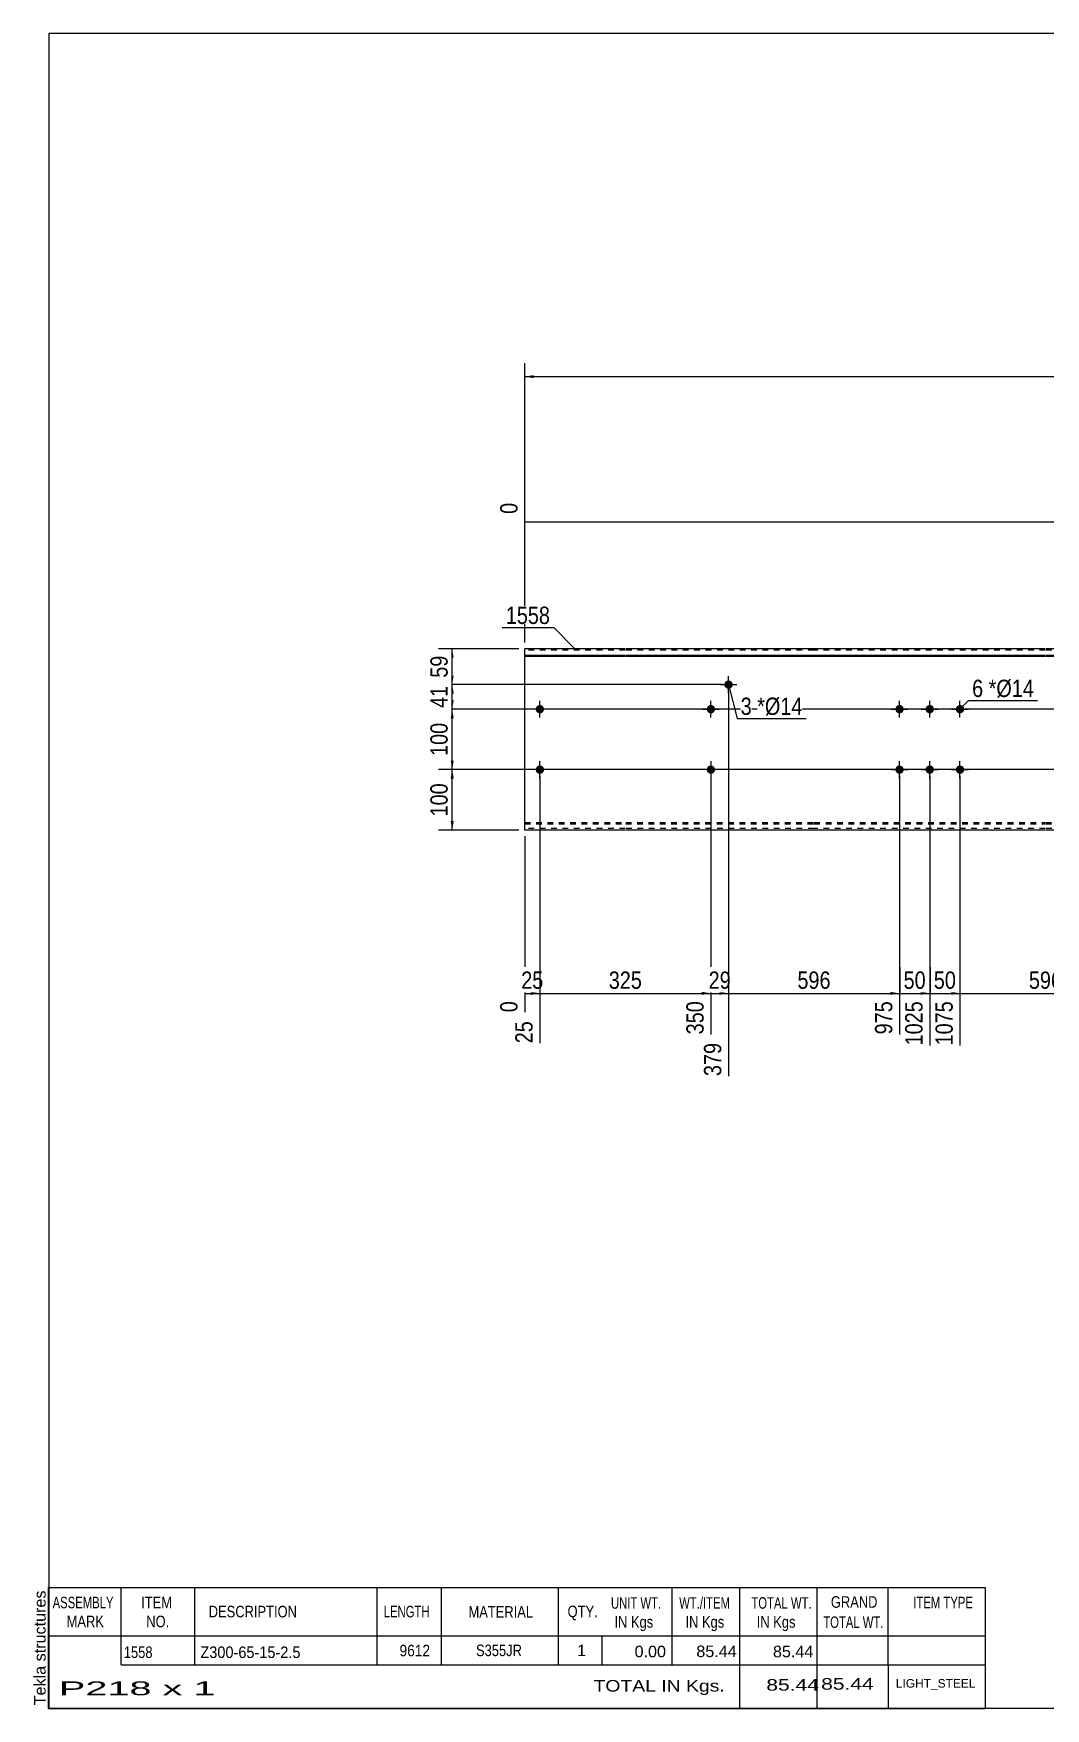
# Model space of a CAD drawing. Header units: millimetres. Extents: x -81 to 321, y -160 to 117.
# Drawn here: x -81.3 to 86.1, y -160.3 to 116.8 of the extents above; entities that cross this region are included whole.
import ezdxf

# ---------------------------------------------------------------- set-up
doc = ezdxf.new("R2010")
doc.units = ezdxf.units.MM
doc.linetypes.add('DXK_LINE_DOT1', pattern=[1.8814, 0.9407, -0.9407])
doc.styles.add('Arial', font='ARIAL.TTF', dxfattribs={"height": 0.2})
doc.styles.add('Arial Narrow', font='ARIALN.TTF', dxfattribs={"height": 0.2})

# ---------------------------------------------------------------- blocks, each defined once
blk = doc.blocks.new('Unknown-627192109-2045')
at = {"color": 5, "linetype": 'Continuous'}
for p, q in [((321.25, 116.75), (-78.75, 116.75)), ((-78.75, 116.75), (-78.75, -160.25)), ((321.25, -160.25), (321.25, 116.75)), ((-78.75, -160.25), (321.25, -160.25))]:
    blk.add_line(p, q, dxfattribs=at)
at = {"color": 174, "linetype": 'Continuous', "style": 'Arial'}
blk.add_text('Tekla structures', height=1.9102, rotation=90, dxfattribs=at).set_placement((-79.25, -159.75))
blk = doc.blocks.new('Part-627192109-1218 - 1203')
at = {"color": 2, "linetype": 'Continuous'}
for p, q in [((0, -15), (0, 15)), ((16.6, 15), (0, 15)), ((0, 13.94), (16.6, 13.94)), ((47.8, 15), (16.7, 15)), ((16.7, 13.94), (47.8, 13.94)), ((86.1, 15), (47.9, 15)), ((47.9, 13.94), (86.1, 13.94)), ((117.3, 15), (86.2, 15)), ((86.2, 13.94), (117.3, 13.94)), ((145.6, 15), (117.4, 15)), ((117.4, 13.94), (145.6, 13.94)), ((173.1, 15), (145.7, 15)), ((145.7, 13.94), (173.1, 13.94)), ((204.87, 15), (173.2, 15)), ((173.2, 13.94), (204.87, 13.94)), ((243.16, 15), (204.97, 15)), ((204.97, 13.94), (243.16, 13.94)), ((256.26, 15), (243.26, 15)), ((243.26, 13.94), (256.26, 13.94)), ((256.26, 15), (256.26, 13.94)), ((256.26, 13.94), (256.26, -15)), ((0, 13.76), (16.6, 13.76)), ((16.7, 13.76), (47.8, 13.76)), ((47.9, 13.76), (86.1, 13.76)), ((86.2, 13.76), (117.3, 13.76)), ((117.4, 13.76), (145.6, 13.76)), ((145.7, 13.76), (173.1, 13.76)), ((173.2, 13.76), (204.87, 13.76)), ((204.97, 13.76), (243.16, 13.76)), ((243.26, 13.76), (256.26, 13.76)), ((16.6, -15), (0, -15)), ((47.8, -15), (16.7, -15)), ((86.1, -15), (47.9, -15)), ((117.3, -15), (86.2, -15)), ((145.6, -15), (117.4, -15)), ((173.1, -15), (145.7, -15)), ((204.87, -15), (173.2, -15)), ((243.16, -15), (204.97, -15)), ((256.26, -15), (243.26, -15))]:
    blk.add_line(p, q, dxfattribs=at)
at = {"color": 7, "linetype": 'DXK_LINE_DOT1'}
for p, q in [((16.6, 14.75), (0, 14.75)), ((47.8, 14.75), (16.7, 14.75)), ((86.1, 14.75), (47.9, 14.75)), ((117.3, 14.75), (86.2, 14.75)), ((145.6, 14.75), (117.4, 14.75)), ((173.1, 14.75), (145.7, 14.75)), ((204.87, 14.75), (173.2, 14.75)), ((243.16, 14.75), (204.97, 14.75)), ((256.26, 14.75), (243.26, 14.75)), ((0, -13.76), (16.6, -13.76)), ((16.7, -13.76), (47.8, -13.76)), ((47.9, -13.76), (86.1, -13.76)), ((86.2, -13.76), (117.3, -13.76)), ((117.4, -13.76), (145.6, -13.76)), ((145.7, -13.76), (173.1, -13.76)), ((173.2, -13.76), (204.87, -13.76)), ((204.97, -13.76), (243.16, -13.76)), ((243.26, -13.76), (256.26, -13.76)), ((0, -13.94), (16.6, -13.94)), ((16.6, -14.75), (0, -14.75)), ((16.7, -13.94), (47.8, -13.94)), ((47.8, -14.75), (16.7, -14.75)), ((47.9, -13.94), (86.1, -13.94)), ((86.1, -14.75), (47.9, -14.75)), ((86.2, -13.94), (117.3, -13.94)), ((117.3, -14.75), (86.2, -14.75)), ((117.4, -13.94), (145.6, -13.94)), ((145.6, -14.75), (117.4, -14.75)), ((145.7, -13.94), (173.1, -13.94)), ((173.1, -14.75), (145.7, -14.75)), ((173.2, -13.94), (204.87, -13.94)), ((204.87, -14.75), (173.2, -14.75)), ((204.97, -13.94), (243.16, -13.94)), ((243.16, -14.75), (204.97, -14.75)), ((243.26, -13.94), (256.26, -13.94)), ((256.26, -14.75), (243.26, -14.75))]:
    blk.add_line(p, q, dxfattribs=at)
blk = doc.blocks.new('Bolt-627192109-1221 - 1203')
at = {"linetype": 'Continuous'}
blk.add_hatch(color=3, dxfattribs=at).paths.add_polyline_path([(31.49, -5, -1), (30.09, -5, -1)])
at = {"color": 3, "linetype": 'Continuous'}
for p, q in [((32.19, -5), (29.39, -5)), ((30.79, -3.6), (30.79, -6.4))]:
    blk.add_line(p, q, dxfattribs=at)
blk = doc.blocks.new('Bolt-627192109-1222 - 1203')
at = {"linetype": 'Continuous'}
for points in [[(61.3, 5, -1), (62.7, 5, -1)], [(66.3, 5, -1), (67.7, 5, -1)], [(71.3, 5, -1), (72.7, 5, -1)], [(61.3, -5, -1), (62.7, -5, -1)], [(66.3, -5, -1), (67.7, -5, -1)], [(71.3, -5, -1), (72.7, -5, -1)]]:
    blk.add_hatch(color=3, dxfattribs=at).paths.add_polyline_path(points)
at = {"color": 3, "linetype": 'Continuous'}
for p, q in [((62, 3.6), (62, 6.4)), ((67, 3.6), (67, 6.4)), ((72, 3.6), (72, 6.4)), ((60.6, 5), (63.4, 5)), ((65.6, 5), (68.4, 5)), ((70.6, 5), (73.4, 5)), ((60.6, -5), (63.4, -5)), ((62, -6.4), (62, -3.6)), ((65.6, -5), (68.4, -5)), ((67, -6.4), (67, -3.6)), ((70.6, -5), (73.4, -5)), ((72, -6.4), (72, -3.6))]:
    blk.add_line(p, q, dxfattribs=at)
blk = doc.blocks.new('Bolt-627192109-1224 - 1203')
at = {"linetype": 'Continuous'}
blk.add_hatch(color=3, dxfattribs=at).paths.add_polyline_path([(30.09, 5, -1), (31.49, 5, -1)])
at = {"color": 3, "linetype": 'Continuous'}
for p, q in [((30.79, 3.6), (30.79, 6.4)), ((29.39, 5), (32.19, 5))]:
    blk.add_line(p, q, dxfattribs=at)
blk = doc.blocks.new('Bolt-627192109-1226 - 1203')
at = {"linetype": 'Continuous'}
blk.add_hatch(color=3, dxfattribs=at).paths.add_polyline_path([(33.01, 9.06, -1), (34.41, 9.06, -1)])
at = {"color": 3, "linetype": 'Continuous'}
for p, q in [((32.31, 9.06), (35.11, 9.06)), ((33.71, 7.66), (33.71, 10.46))]:
    blk.add_line(p, q, dxfattribs=at)
blk = doc.blocks.new('Bolt-627192109-1229 - 1203')
at = {"linetype": 'Continuous'}
for points in [[(1.8, 5, -1), (3.2, 5, -1)], [(130.8, 5, -1), (132.2, 5, -1)]]:
    blk.add_hatch(color=3, dxfattribs=at).paths.add_polyline_path(points)
at = {"color": 3, "linetype": 'Continuous'}
for p, q in [((2.5, 3.6), (2.5, 6.4)), ((131.5, 3.6), (131.5, 6.4)), ((3.9, 5), (1.1, 5)), ((132.9, 5), (130.1, 5))]:
    blk.add_line(p, q, dxfattribs=at)
blk = doc.blocks.new('Bolt-627192109-1230 - 1203')
at = {"linetype": 'Continuous'}
for points in [[(1.8, -5, -1), (3.2, -5, -1)], [(130.8, -5, -1), (132.2, -5, -1)]]:
    blk.add_hatch(color=3, dxfattribs=at).paths.add_polyline_path(points)
at = {"color": 3, "linetype": 'Continuous'}
for p, q in [((3.9, -5), (1.1, -5)), ((2.5, -6.4), (2.5, -3.6)), ((132.9, -5), (130.1, -5)), ((131.5, -6.4), (131.5, -3.6))]:
    blk.add_line(p, q, dxfattribs=at)
blk = doc.blocks.new('StraightDimension-627192109-1279 - 1203')
at = {"linetype": 'Continuous'}
blk.add_hatch(color=7, dxfattribs=at).paths.add_polyline_path([(70.5, -41.75), (72, -42), (70.5, -42.25)])
at = {"color": 7, "linetype": 'Continuous'}
for p, q in [((67, -6), (67, -50.61)), ((72, -6), (72, -50.61)), ((67, -42), (72, -42))]:
    blk.add_line(p, q, dxfattribs=at)
at = {"color": 0}
blk.add_wipeout([(71.93, -41.85), (71.93, -37.65), (67.07, -37.65), (67.07, -41.85)], dxfattribs=at)
at = {"color": 3, "style": 'Arial Narrow'}
blk.add_text('50', height=2.863, dxfattribs=at).set_placement((67.67, -41.25))
at = {"color": 0, "linetype": 'Continuous'}
blk.add_wipeout([(71.4, -42.7), (67.2, -42.7), (67.2, -51.21), (71.4, -51.21)], dxfattribs=at)
at = {"color": 3, "linetype": 'Continuous', "style": 'Arial Narrow'}
blk.add_text('1075', height=2.863, rotation=90.0002, dxfattribs=at).set_placement((70.8, -50.61))
blk = doc.blocks.new('StraightDimension-627192109-1353 - 1203')
at = {"linetype": 'Continuous'}
for points in [[(-12.25, 3.5), (-12, 5), (-11.75, 3.5)], [(-11.75, -3.5), (-12, -5), (-12.25, -3.5)]]:
    blk.add_hatch(color=7, dxfattribs=at).paths.add_polyline_path(points)
at = {"color": 7, "linetype": 'Continuous'}
for p, q in [((218.07, 5), (-14.25, 5)), ((-12, -5), (-12, 5)), ((218.07, -5), (-14.25, -5))]:
    blk.add_line(p, q, dxfattribs=at)
at = {"color": 0}
blk.add_wipeout([(-12.15, 3.34), (-16.35, 3.34), (-16.35, -3.34), (-12.15, -3.34)], dxfattribs=at)
at = {"color": 3, "style": 'Arial Narrow'}
blk.add_text('100', height=2.863, rotation=90.0002, dxfattribs=at).set_placement((-12.75, -2.74))
blk = doc.blocks.new('StraightDimension-627192109-1284 - 1203')
at = {"linetype": 'Continuous'}
blk.add_hatch(color=7, dxfattribs=at).paths.add_polyline_path([(1, -41.75), (2.5, -42), (1, -42.25)])
at = {"color": 7, "linetype": 'Continuous'}
for p, q in [((2.5, -6), (2.5, -50.26)), ((0, -16), (0, -45.13)), ((0, -42), (2.5, -42))]:
    blk.add_line(p, q, dxfattribs=at)
at = {"color": 0}
blk.add_wipeout([(3.68, -41.85), (3.68, -37.65), (-1.18, -37.65), (-1.18, -41.85)], dxfattribs=at)
at = {"color": 0, "linetype": 'Continuous'}
blk.add_wipeout([(1.9, -46), (-2.3, -46), (-2.3, -50.86), (1.9, -50.86)], dxfattribs=at)
at = {"color": 3, "style": 'Arial Narrow'}
blk.add_text('25', height=2.863, dxfattribs=at).set_placement((-0.58, -41.25))
at = {"color": 0, "linetype": 'Continuous'}
blk.add_wipeout([(-0.6, -42.7), (-4.8, -42.7), (-4.8, -45.73), (-0.6, -45.73)], dxfattribs=at)
at = {"color": 3, "linetype": 'Continuous', "style": 'Arial Narrow'}
for s, height, p in [('0', 2.86, (-1.2, -45.13)), ('25', 2.863, (1.3, -50.26))]:
    blk.add_text(s, height=height, rotation=90.0002, dxfattribs=at).set_placement(p)
blk = doc.blocks.new('StraightDimension-627192109-1283 - 1203')
at = {"linetype": 'Continuous'}
blk.add_hatch(color=7, dxfattribs=at).paths.add_polyline_path([(29.29, -41.75), (30.79, -42), (29.29, -42.25)])
at = {"color": 7, "linetype": 'Continuous'}
for p, q in [((2.5, -6), (2.5, -50.26)), ((30.79, -6), (30.79, -48.78)), ((2.5, -42), (30.79, -42))]:
    blk.add_line(p, q, dxfattribs=at)
at = {"color": 0}
blk.add_wipeout([(19.99, -41.85), (19.99, -37.65), (13.3, -37.65), (13.3, -41.85)], dxfattribs=at)
at = {"color": 0, "linetype": 'Continuous'}
blk.add_wipeout([(30.19, -42.7), (25.99, -42.7), (25.99, -49.38), (30.19, -49.38)], dxfattribs=at)
at = {"color": 3, "style": 'Arial Narrow'}
blk.add_text('325', height=2.863, dxfattribs=at).set_placement((13.9, -41.25))
at = {"color": 3, "linetype": 'Continuous', "style": 'Arial Narrow'}
blk.add_text('350', height=2.863, rotation=90.0002, dxfattribs=at).set_placement((29.59, -48.78))
blk = doc.blocks.new('StraightDimension-627192109-1282 - 1203')
at = {"linetype": 'Continuous'}
blk.add_hatch(color=7, dxfattribs=at).paths.add_polyline_path([(32.21, -41.75), (33.71, -42), (32.21, -42.25)])
at = {"color": 7, "linetype": 'Continuous'}
for p, q in [((33.71, 8.06), (33.71, -55.68)), ((30.79, -6), (30.79, -48.78)), ((30.79, -42), (33.71, -42))]:
    blk.add_line(p, q, dxfattribs=at)
at = {"color": 0}
blk.add_wipeout([(34.68, -41.85), (34.68, -37.65), (29.82, -37.65), (29.82, -41.85)], dxfattribs=at)
at = {"color": 0, "linetype": 'Continuous'}
blk.add_wipeout([(33.11, -49.6), (28.91, -49.6), (28.91, -56.28), (33.11, -56.28)], dxfattribs=at)
at = {"color": 3, "style": 'Arial Narrow'}
blk.add_text('29', height=2.863, dxfattribs=at).set_placement((30.42, -41.25))
at = {"color": 3, "linetype": 'Continuous', "style": 'Arial Narrow'}
blk.add_text('379', height=2.863, rotation=90.0002, dxfattribs=at).set_placement((32.51, -55.68))
blk = doc.blocks.new('StraightDimension-627192109-1280 - 1203')
at = {"linetype": 'Continuous'}
blk.add_hatch(color=7, dxfattribs=at).paths.add_polyline_path([(65.5, -41.75), (67, -42), (65.5, -42.25)])
at = {"color": 7, "linetype": 'Continuous'}
for p, q in [((62, -6), (62, -48.78)), ((67, -6), (67, -50.61)), ((62, -42), (67, -42))]:
    blk.add_line(p, q, dxfattribs=at)
at = {"color": 0}
blk.add_wipeout([(66.93, -41.85), (66.93, -37.65), (62.07, -37.65), (62.07, -41.85)], dxfattribs=at)
at = {"color": 3, "style": 'Arial Narrow'}
blk.add_text('50', height=2.863, dxfattribs=at).set_placement((62.67, -41.25))
at = {"color": 0, "linetype": 'Continuous'}
blk.add_wipeout([(66.4, -42.7), (62.2, -42.7), (62.2, -51.21), (66.4, -51.21)], dxfattribs=at)
at = {"color": 3, "linetype": 'Continuous', "style": 'Arial Narrow'}
blk.add_text('1025', height=2.863, rotation=90.0002, dxfattribs=at).set_placement((65.8, -50.61))
blk = doc.blocks.new('StraightDimension-627192109-1354 - 1203')
at = {"linetype": 'Continuous'}
for points in [[(-12.25, -6.5), (-12, -5), (-11.75, -6.5)], [(-11.75, -13.5), (-12, -15), (-12.25, -13.5)]]:
    blk.add_hatch(color=7, dxfattribs=at).paths.add_polyline_path(points)
at = {"color": 7, "linetype": 'Continuous'}
for p, q in [((218.07, -5), (-14.25, -5)), ((-12, -15), (-12, -5)), ((-1, -15), (-14.25, -15))]:
    blk.add_line(p, q, dxfattribs=at)
at = {"color": 0}
blk.add_wipeout([(-12.15, -6.66), (-16.35, -6.66), (-16.35, -13.34), (-12.15, -13.34)], dxfattribs=at)
at = {"color": 3, "style": 'Arial Narrow'}
blk.add_text('100', height=2.863, rotation=90.0002, dxfattribs=at).set_placement((-12.75, -12.74))
blk = doc.blocks.new('StraightDimension-627192109-1395 - 1203')
at = {"linetype": 'Continuous'}
for points in [[(1.5, 59.75), (0, 60), (1.5, 60.25)], [(254.76, 60.25), (256.26, 60), (254.76, 59.75)]]:
    blk.add_hatch(color=7, dxfattribs=at).paths.add_polyline_path(points)
at = {"color": 7, "linetype": 'Continuous'}
for p, q in [((0, 16), (0, 62.25)), ((256.26, 16), (256.26, 62.25)), ((0, 60), (256.26, 60))]:
    blk.add_line(p, q, dxfattribs=at)
at = {"color": 0}
blk.add_wipeout([(132.39, 60.15), (132.39, 64.35), (123.88, 64.35), (123.88, 60.15)], dxfattribs=at)
at = {"color": 3, "style": 'Arial Narrow'}
blk.add_text('9612', height=2.863, dxfattribs=at).set_placement((124.48, 60.75))
blk = doc.blocks.new('StraightDimension-627192109-1281 - 1203')
at = {"linetype": 'Continuous'}
blk.add_hatch(color=7, dxfattribs=at).paths.add_polyline_path([(60.5, -41.75), (62, -42), (60.5, -42.25)])
at = {"color": 7, "linetype": 'Continuous'}
for p, q in [((33.71, 8.06), (33.71, -55.68)), ((62, -6), (62, -48.78)), ((33.71, -42), (62, -42))]:
    blk.add_line(p, q, dxfattribs=at)
at = {"color": 0}
blk.add_wipeout([(51.19, -41.85), (51.19, -37.65), (44.51, -37.65), (44.51, -41.85)], dxfattribs=at)
at = {"color": 0, "linetype": 'Continuous'}
blk.add_wipeout([(61.4, -42.7), (57.2, -42.7), (57.2, -49.38), (61.4, -49.38)], dxfattribs=at)
at = {"color": 3, "style": 'Arial Narrow'}
blk.add_text('596', height=2.863, dxfattribs=at).set_placement((45.11, -41.25))
at = {"color": 3, "linetype": 'Continuous', "style": 'Arial Narrow'}
blk.add_text('975', height=2.863, rotation=90.0002, dxfattribs=at).set_placement((60.8, -48.78))
blk = doc.blocks.new('StraightDimension-627192109-1351 - 1203')
at = {"linetype": 'Continuous'}
for points in [[(-12.25, 13.5), (-12, 15), (-11.75, 13.5)], [(-11.75, 10.56), (-12, 9.06), (-12.25, 10.56)]]:
    blk.add_hatch(color=7, dxfattribs=at).paths.add_polyline_path(points)
at = {"color": 7, "linetype": 'Continuous'}
for p, q in [((-1, 15), (-14.25, 15)), ((-12, 9.06), (-12, 15)), ((32.71, 9.06), (-14.25, 9.06))]:
    blk.add_line(p, q, dxfattribs=at)
at = {"color": 0}
blk.add_wipeout([(-12.15, 14.46), (-16.35, 14.46), (-16.35, 9.6), (-12.15, 9.6)], dxfattribs=at)
at = {"color": 3, "style": 'Arial Narrow'}
blk.add_text('59', height=2.863, rotation=90.0002, dxfattribs=at).set_placement((-12.75, 10.2))
blk = doc.blocks.new('StraightDimension-627192109-1341 - 1203')
at = {"linetype": 'Continuous'}
blk.add_hatch(color=7, dxfattribs=at).paths.add_polyline_path([(185.79, 36.25), (187.29, 36), (185.79, 35.75)])
at = {"color": 7, "linetype": 'Continuous'}
for p, q in [((187.29, -4), (187.29, 48.51)), ((0, 16), (0, 39.13)), ((0, 36), (187.29, 36))]:
    blk.add_line(p, q, dxfattribs=at)
at = {"color": 0, "linetype": 'Continuous'}
for points in [[(186.69, 49.11), (182.49, 49.11), (182.49, 40.6), (186.69, 40.6)], [(-0.6, 39.73), (-4.8, 39.73), (-4.8, 36.7), (-0.6, 36.7)]]:
    blk.add_wipeout(points, dxfattribs=at)
at = {"color": 0}
blk.add_wipeout([(97.9, 36.15), (97.9, 40.35), (89.39, 40.35), (89.39, 36.15)], dxfattribs=at)
at = {"color": 3, "linetype": 'Continuous', "style": 'Arial Narrow'}
for s, height, p in [('8350', 2.863, (186.09, 41.2)), ('0', 2.86, (-1.2, 37.3))]:
    blk.add_text(s, height=height, rotation=90.0002, dxfattribs=at).set_placement(p)
at = {"color": 3, "style": 'Arial Narrow'}
blk.add_text('8350', height=2.863, dxfattribs=at).set_placement((89.99, 36.75))
blk = doc.blocks.new('StraightDimension-627192109-1278 - 1203')
at = {"linetype": 'Continuous'}
blk.add_hatch(color=7, dxfattribs=at).paths.add_polyline_path([(98.79, -41.75), (100.29, -42), (98.79, -42.25)])
at = {"color": 7, "linetype": 'Continuous'}
for p, q in [((100.29, 8.06), (100.29, -50.61)), ((72, -6), (72, -50.61)), ((72, -42), (100.29, -42))]:
    blk.add_line(p, q, dxfattribs=at)
at = {"color": 0}
blk.add_wipeout([(89.49, -41.85), (89.49, -37.65), (82.8, -37.65), (82.8, -41.85)], dxfattribs=at)
at = {"color": 0, "linetype": 'Continuous'}
blk.add_wipeout([(99.69, -42.7), (95.49, -42.7), (95.49, -51.21), (99.69, -51.21)], dxfattribs=at)
at = {"color": 3, "style": 'Arial Narrow'}
blk.add_text('596', height=2.863, dxfattribs=at).set_placement((83.4, -41.25))
at = {"color": 3, "linetype": 'Continuous', "style": 'Arial Narrow'}
blk.add_text('1671', height=2.863, rotation=90.0002, dxfattribs=at).set_placement((99.09, -50.61))
blk = doc.blocks.new('StraightDimension-627192109-1352 - 1203')
at = {"linetype": 'Continuous'}
for points in [[(-12.25, 7.56), (-12, 9.06), (-11.75, 7.56)], [(-11.75, 6.5), (-12, 5), (-12.25, 6.5)]]:
    blk.add_hatch(color=7, dxfattribs=at).paths.add_polyline_path(points)
at = {"color": 7, "linetype": 'Continuous'}
for p, q in [((32.71, 9.06), (-14.25, 9.06)), ((-12, 5), (-12, 9.06)), ((218.07, 5), (-14.25, 5))]:
    blk.add_line(p, q, dxfattribs=at)
at = {"color": 0}
blk.add_wipeout([(-12.15, 9.46), (-16.35, 9.46), (-16.35, 4.6), (-12.15, 4.6)], dxfattribs=at)
at = {"color": 3, "style": 'Arial Narrow'}
blk.add_text('41', height=2.863, rotation=90.0002, dxfattribs=at).set_placement((-12.75, 5.2))
blk = doc.blocks.new('CBS_BOM-627192109-2104')
at = {"color": 7, "linetype": 'Continuous'}
for p, q in [((-78.78, -148.28), (-78.78, -140.28)), ((-78.78, -140.28), (76.14, -140.28)), ((-66.78, -148.28), (-66.78, -140.28)), ((-54.59, -148.28), (-54.59, -140.28)), ((-24.43, -148.28), (-24.43, -140.28)), ((-13.75, -148.28), (-13.75, -140.28)), ((5.57, -148.28), (5.57, -140.28)), ((24.37, -148.28), (24.37, -140.28)), ((35.58, -148.28), (35.58, -140.28)), ((48.37, -148.28), (48.37, -140.28)), ((60.12, -148.28), (60.12, -140.28)), ((76.14, -140.29), (76.14, -148.27)), ((-78.78, -148.28), (76.14, -148.28)), ((-78.78, -153.08), (-78.78, -148.28)), ((-66.78, -153.08), (-66.78, -148.28)), ((-54.59, -153.08), (-54.59, -148.28)), ((-24.43, -153.08), (-24.43, -148.28)), ((-13.75, -153.08), (-13.75, -148.28)), ((5.57, -153.08), (5.57, -148.28)), ((12.83, -153.08), (12.83, -148.28)), ((24.37, -153.08), (24.37, -148.28)), ((35.58, -153.08), (35.58, -148.28)), ((48.37, -153.08), (48.37, -148.28)), ((60.14, -153.08), (60.14, -148.28)), ((76.14, -148.28), (76.14, -153.08)), ((-78.78, -160.28), (-78.78, -153.1)), ((-66.78, -153.08), (76.14, -153.08)), ((35.58, -160.28), (35.58, -153.1)), ((48.37, -160.28), (48.37, -153.1)), ((60.18, -160.28), (60.18, -153.1)), ((76.14, -153.08), (76.14, -160.28)), ((-78.78, -160.28), (76.14, -160.28))]:
    blk.add_line(p, q, dxfattribs=at)
at = {"color": 3, "linetype": 'Continuous', "style": 'Arial'}
for s, height, width, p in [('ASSEMBLY', 1.91, 0.7, (-78.1, -143.71)), ('ITEM', 1.91, 0.8, (-63.45, -143.71)), ('DESCRIPTION', 1.9102, 0.8, (-52.27, -145.21)), ('LENGTH', 1.91, 0.7, (-23.32, -145.21)), ('MATERIAL', 1.91, 0.8, (-9.3, -145.26)), ('QTY.', 1.91, 0.8, (7.09, -145.18)), ('UNIT WT.', 1.91, 0.7, (14.26, -143.78)), ('WT./ITEM', 1.91, 0.7, (25.55, -143.78)), ('TOTAL WT.', 1.91, 0.7, (37.49, -143.78)), ('GRAND', 1.91, 0.8, (50.64, -143.62)), ('ITEM TYPE', 1.91, 0.7, (64.28, -143.7)), ('MARK', 1.91, 0.8, (-75.78, -146.84)), ('NO.', 1.91, 0.8, (-62.6, -146.84)), ('IN Kgs', 1.91, 0.8, (14.84, -146.92)), ('IN Kgs', 1.91, 0.8, (26.59, -146.92)), ('IN Kgs', 1.91, 0.8, (38.38, -146.92)), ('TOTAL WT.', 1.91, 0.7, (49.38, -146.96))]:
    blk.add_text(s, height=height, dxfattribs=dict(at, width=width)).set_placement(p)
at = {"color": 7, "linetype": 'Continuous', "style": 'Arial'}
for s, height, width, p in [('1558', 1.91, 0.8, (-66.32, -151.93)), ('Z300-65-15-2.5', 1.9102, 0.9, (-53.65, -151.93)), ('9612', 1.91, 0.85, (-20.71, -151.65)), ('S355JR', 1.91, 0.8, (-8.06, -151.62))]:
    blk.add_text(s, height=height, dxfattribs=dict(at, width=width)).set_placement(p)
for s, p in [('1', (8.66, -151.62)), ('0.00', (18.17, -151.81)), ('85.44', (28.39, -151.78)), ('85.44', (41.06, -151.81))]:
    blk.add_text(s, height=1.91, dxfattribs=at).set_placement(p)
at = {"color": 6, "linetype": 'Continuous', "style": 'Arial'}
for s, height, width, p in [('P218 x 1', 2.292, 2.05, (-77.06, -158.09)), ('TOTAL IN Kgs.', 1.9102, 1.2, (11.38, -157.48)), ('85.44', 1.91, 1.3, (39.97, -157.33)), ('85.44', 1.91, 1.3, (49.04, -157.17))]:
    blk.add_text(s, height=height, dxfattribs=dict(at, width=width)).set_placement(p)
blk.add_text('LIGHT_STEEL', height=1.4135, dxfattribs=at).set_placement((61.39, -156.83))
blk = doc.blocks.new('Mark-627192109-1398 - 1203')
at = {"color": 0}
blk.add_wipeout([(4.19, 19.09), (4.19, 22.09), (-3.13, 22.09), (-3.13, 19.09)], dxfattribs=at)
blk.add_wipeout([(4.19, 19.09), (4.19, 22.09), (-3.13, 22.09), (-3.13, 19.09)], dxfattribs=at)
at = {"color": 7, "linetype": 'Continuous'}
for p in [(-3.73, 18.49), (8.32, 14.95)]:
    blk.add_line(p, (4.79, 18.49), dxfattribs=at)
at = {"color": 3, "style": 'Arial Narrow'}
blk.add_text('1558', height=2.863, dxfattribs=at).set_placement((-3.13, 19.09))
blk = doc.blocks.new('MarkSet-627192109-1415 - 1203')
at = {"color": 0}
blk.add_wipeout([(37.55, 4.05), (37.55, 7.05), (35.72, 7.05), (35.72, 4.05)], dxfattribs=at)
blk.add_wipeout([(37.55, 4.05), (37.55, 7.05), (35.72, 7.05), (35.72, 4.05)], dxfattribs=at)
at = {"color": 7, "linetype": 'Continuous'}
blk.add_line((33.71, 9.06), (35.12, 3.45), dxfattribs=at)
at = {"color": 0}
blk.add_wipeout([(39.73, 4.05), (39.73, 7.05), (38.45, 7.05), (38.45, 4.05)], dxfattribs=at)
blk.add_wipeout([(39.73, 4.05), (39.73, 7.05), (38.45, 7.05), (38.45, 4.05)], dxfattribs=at)
at = {"color": 3, "style": 'Arial Narrow'}
blk.add_text('3', height=2.86, dxfattribs=at).set_placement((35.72, 4.05))
at = {"color": 0}
blk.add_wipeout([(45.94, 4.05), (45.94, 7.05), (39.73, 7.05), (39.73, 4.05)], dxfattribs=at)
blk.add_wipeout([(45.94, 4.05), (45.94, 7.05), (39.73, 7.05), (39.73, 4.05)], dxfattribs=at)
at = {"color": 7, "linetype": 'Continuous'}
blk.add_line((35.12, 3.45), (46.54, 3.45), dxfattribs=at)
at = {"color": 3, "style": 'Arial Narrow'}
for s, height, p in [('*', 2.86, (38.45, 4.05)), ('Ø14', 2.863, (39.73, 4.05))]:
    blk.add_text(s, height=height, dxfattribs=at).set_placement(p)
blk = doc.blocks.new('Mark-627192109-1432 - 1203')
at = {"color": 0}
blk.add_wipeout([(75.84, 7.01), (75.84, 10.01), (74.01, 10.01), (74.01, 7.01)], dxfattribs=at)
blk.add_wipeout([(75.84, 7.01), (75.84, 10.01), (74.01, 10.01), (74.01, 7.01)], dxfattribs=at)
at = {"color": 7, "linetype": 'Continuous'}
blk.add_line((72, 5), (73.41, 6.41), dxfattribs=at)
at = {"color": 0}
blk.add_wipeout([(78.02, 7.01), (78.02, 10.01), (76.74, 10.01), (76.74, 7.01)], dxfattribs=at)
blk.add_wipeout([(78.02, 7.01), (78.02, 10.01), (76.74, 10.01), (76.74, 7.01)], dxfattribs=at)
at = {"color": 3, "style": 'Arial Narrow'}
blk.add_text('6', height=2.86, dxfattribs=at).set_placement((74.01, 7.01))
at = {"color": 0}
blk.add_wipeout([(84.23, 7.01), (84.23, 10.01), (78.02, 10.01), (78.02, 7.01)], dxfattribs=at)
blk.add_wipeout([(84.23, 7.01), (84.23, 10.01), (78.02, 10.01), (78.02, 7.01)], dxfattribs=at)
at = {"color": 7, "linetype": 'Continuous'}
blk.add_line((73.41, 6.41), (84.83, 6.41), dxfattribs=at)
at = {"color": 3, "style": 'Arial Narrow'}
for s, height, p in [('*', 2.86, (76.74, 7.01)), ('Ø14', 2.863, (78.02, 7.01))]:
    blk.add_text(s, height=height, dxfattribs=at).set_placement(p)

msp = doc.modelspace()

# ---------------------------------------------------------------- block references
for name in ['Unknown-627192109-2045', 'Part-627192109-1218 - 1203', 'Bolt-627192109-1226 - 1203', 'Bolt-627192109-1229 - 1203', 'Bolt-627192109-1224 - 1203', 'Bolt-627192109-1222 - 1203', 'Bolt-627192109-1230 - 1203', 'Bolt-627192109-1221 - 1203', 'CBS_BOM-627192109-2104']:
    msp.add_blockref(name, (0, 0))

# ---------------------------------------------------------------- next in the draw order: block references
for name in ['StraightDimension-627192109-1395 - 1203', 'StraightDimension-627192109-1279 - 1203']:
    msp.add_blockref(name, (0, 0))

# ---------------------------------------------------------------- next in the draw order: block references
msp.add_blockref('StraightDimension-627192109-1353 - 1203', (0, 0))

# ---------------------------------------------------------------- next in the draw order: block references
for name in ['StraightDimension-627192109-1284 - 1203', 'StraightDimension-627192109-1280 - 1203']:
    msp.add_blockref(name, (0, 0))

# ---------------------------------------------------------------- next in the draw order: block references
msp.add_blockref('StraightDimension-627192109-1283 - 1203', (0, 0))

# ---------------------------------------------------------------- next in the draw order: block references
msp.add_blockref('StraightDimension-627192109-1282 - 1203', (0, 0))

# ---------------------------------------------------------------- next in the draw order: block references
msp.add_blockref('StraightDimension-627192109-1354 - 1203', (0, 0))

# ---------------------------------------------------------------- next in the draw order: block references
msp.add_blockref('StraightDimension-627192109-1281 - 1203', (0, 0))

# ---------------------------------------------------------------- next in the draw order: block references
msp.add_blockref('StraightDimension-627192109-1351 - 1203', (0, 0))

# ---------------------------------------------------------------- next in the draw order: block references
msp.add_blockref('StraightDimension-627192109-1341 - 1203', (0, 0))

# ---------------------------------------------------------------- next in the draw order: block references
for name in ['Mark-627192109-1398 - 1203', 'StraightDimension-627192109-1278 - 1203']:
    msp.add_blockref(name, (0, 0))

# ---------------------------------------------------------------- next in the draw order: block references
msp.add_blockref('StraightDimension-627192109-1352 - 1203', (0, 0))

# ---------------------------------------------------------------- next in the draw order: block references
for name in ['MarkSet-627192109-1415 - 1203', 'Mark-627192109-1432 - 1203']:
    msp.add_blockref(name, (0, 0))

doc.saveas('drawing.dxf')
